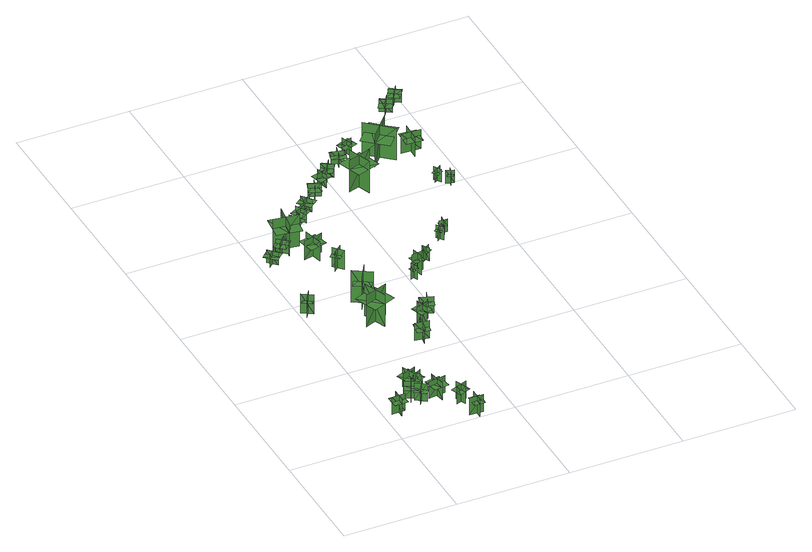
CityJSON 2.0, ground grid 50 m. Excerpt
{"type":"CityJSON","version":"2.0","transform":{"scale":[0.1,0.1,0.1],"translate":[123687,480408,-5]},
"CityObjects":{
"tree1":{"type":"SolitaryVegetationObject","geometry":[{"type":"MultiSurface","lod":"1","boundaries":[[[0,1,2]],[[0,2,3]],[[4,5,6]],[[4,6,7]],[[8,9,10]],[[8,10,11]],[[8,11,12]],[[8,12,13]]]}]},
"tree2":{"type":"SolitaryVegetationObject","geometry":[{"type":"MultiSurface","lod":"1","boundaries":[[[14,15,16]],[[14,16,17]],[[18,19,20]],[[18,20,21]],[[22,23,24]],[[22,24,25]],[[22,25,26]],[[22,26,27]]]}]},
"tree3":{"type":"SolitaryVegetationObject","geometry":[{"type":"MultiSurface","lod":"1","boundaries":[[[28,29,30]],[[28,30,31]],[[32,33,34]],[[32,34,35]],[[36,37,38]],[[36,38,39]],[[36,40,41]],[[36,41,37]]]}]},
"tree4":{"type":"SolitaryVegetationObject","geometry":[{"type":"MultiSurface","lod":"1","boundaries":[[[42,43,44]],[[42,44,45]],[[46,47,48]],[[46,48,49]],[[50,51,52]],[[50,52,53]],[[50,53,54]],[[50,54,55]]]}]},
"tree5":{"type":"SolitaryVegetationObject","geometry":[{"type":"MultiSurface","lod":"1","boundaries":[[[56,57,58]],[[56,58,59]],[[60,61,62]],[[60,62,63]],[[64,65,66]],[[64,66,67]],[[64,68,69]],[[64,69,65]]]}]},
"tree6":{"type":"SolitaryVegetationObject","geometry":[{"type":"MultiSurface","lod":"1","boundaries":[[[70,71,72]],[[70,72,73]],[[74,75,76]],[[74,76,77]],[[78,79,80]],[[78,80,81]],[[78,81,82]],[[78,82,83]]]}]},
"tree7":{"type":"SolitaryVegetationObject","geometry":[{"type":"MultiSurface","lod":"1","boundaries":[[[84,85,86]],[[84,86,87]],[[88,89,90]],[[88,90,91]],[[92,93,94]],[[92,94,95]],[[92,95,96]],[[92,96,97]]]}]},
"tree8":{"type":"SolitaryVegetationObject","geometry":[{"type":"MultiSurface","lod":"1","boundaries":[[[98,99,100]],[[98,100,101]],[[102,103,104]],[[102,104,105]],[[106,107,108]],[[106,108,109]],[[106,110,111]],[[106,111,107]]]}]},
"tree9":{"type":"SolitaryVegetationObject","geometry":[{"type":"MultiSurface","lod":"1","boundaries":[[[112,113,114]],[[112,114,115]],[[116,117,118]],[[116,118,119]],[[120,121,122]],[[120,122,123]],[[120,124,125]],[[120,125,121]]]}]},
"tree10":{"type":"SolitaryVegetationObject","geometry":[{"type":"MultiSurface","lod":"1","boundaries":[[[126,127,128]],[[126,128,129]],[[130,131,132]],[[130,132,133]],[[134,135,136]],[[134,136,137]],[[134,137,138]],[[134,138,139]]]}]},
"tree11":{"type":"SolitaryVegetationObject","geometry":[{"type":"MultiSurface","lod":"1","boundaries":[[[140,141,142]],[[140,142,143]],[[144,145,146]],[[144,146,147]],[[148,149,150]],[[148,150,151]],[[148,151,152]],[[148,152,153]]]}]},
"tree12":{"type":"SolitaryVegetationObject","geometry":[{"type":"MultiSurface","lod":"1","boundaries":[[[154,155,156]],[[154,156,157]],[[158,159,160]],[[158,160,161]],[[162,163,164]],[[162,164,165]],[[162,165,166]],[[162,166,167]]]}]},
"tree13":{"type":"SolitaryVegetationObject","geometry":[{"type":"MultiSurface","lod":"1","boundaries":[[[168,169,170]],[[168,170,171]],[[172,173,174]],[[172,174,175]],[[176,177,178]],[[176,178,179]],[[176,177,180]],[[176,180,181]]]}]},
"tree14":{"type":"SolitaryVegetationObject","geometry":[{"type":"MultiSurface","lod":"1","boundaries":[[[182,183,184]],[[182,184,185]],[[186,187,188]],[[186,188,189]],[[190,191,192]],[[190,192,193]],[[190,193,194]],[[190,194,195]]]}]},
"tree15":{"type":"SolitaryVegetationObject","geometry":[{"type":"MultiSurface","lod":"1","boundaries":[[[196,197,198]],[[196,198,199]],[[200,201,202]],[[200,202,203]],[[204,205,206]],[[204,206,207]],[[204,207,208]],[[204,208,209]]]}]},
"tree16":{"type":"SolitaryVegetationObject","geometry":[{"type":"MultiSurface","lod":"1","boundaries":[[[210,211,212]],[[210,212,213]],[[214,215,216]],[[214,216,217]],[[218,219,220]],[[218,220,221]],[[218,221,222]],[[218,222,223]]]}]},
"tree17":{"type":"SolitaryVegetationObject","geometry":[{"type":"MultiSurface","lod":"1","boundaries":[[[224,225,226]],[[224,226,227]],[[228,229,230]],[[228,230,231]],[[232,233,234]],[[232,234,235]],[[232,235,236]],[[232,236,237]]]}]},
"tree18":{"type":"SolitaryVegetationObject","geometry":[{"type":"MultiSurface","lod":"1","boundaries":[[[238,239,240]],[[238,240,241]],[[242,243,244]],[[242,244,245]],[[246,247,248]],[[246,248,249]],[[246,249,250]],[[246,250,251]]]}]},
"tree19":{"type":"SolitaryVegetationObject","geometry":[{"type":"MultiSurface","lod":"1","boundaries":[[[252,253,254]],[[252,254,255]],[[256,257,258]],[[256,258,259]],[[260,261,262]],[[260,262,263]],[[260,263,264]],[[260,264,265]]]}]},
"tree20":{"type":"SolitaryVegetationObject","geometry":[{"type":"MultiSurface","lod":"1","boundaries":[[[266,267,268]],[[266,268,269]],[[270,271,272]],[[270,272,273]],[[274,275,276]],[[274,276,277]],[[274,277,278]],[[274,278,279]]]}]},
"tree21":{"type":"SolitaryVegetationObject","geometry":[{"type":"MultiSurface","lod":"1","boundaries":[[[280,281,282]],[[280,282,283]],[[284,285,286]],[[284,286,287]],[[288,289,290]],[[288,290,291]],[[288,291,292]],[[288,292,293]]]}]},
"tree22":{"type":"SolitaryVegetationObject","geometry":[{"type":"MultiSurface","lod":"1","boundaries":[[[294,295,296]],[[294,296,297]],[[298,299,300]],[[298,300,301]],[[302,303,304]],[[302,304,305]],[[302,305,306]],[[302,306,307]]]}]},
"tree23":{"type":"SolitaryVegetationObject","geometry":[{"type":"MultiSurface","lod":"1","boundaries":[[[308,309,310]],[[308,310,311]],[[312,313,314]],[[312,314,315]],[[316,317,318]],[[316,318,319]],[[316,319,320]],[[316,320,321]]]}]},
"tree24":{"type":"SolitaryVegetationObject","geometry":[{"type":"MultiSurface","lod":"1","boundaries":[[[322,323,324]],[[322,324,325]],[[326,327,328]],[[326,328,329]],[[330,331,332]],[[330,332,333]],[[330,333,334]],[[330,334,335]]]}]},
"tree25":{"type":"SolitaryVegetationObject","geometry":[{"type":"MultiSurface","lod":"1","boundaries":[[[336,337,338]],[[336,338,339]],[[340,341,342]],[[340,342,343]],[[344,345,346]],[[344,346,347]],[[344,347,348]],[[344,348,349]]]}]},
"tree26":{"type":"SolitaryVegetationObject","geometry":[{"type":"MultiSurface","lod":"1","boundaries":[[[350,351,352]],[[350,352,353]],[[354,355,356]],[[354,356,357]],[[358,359,360]],[[358,360,361]],[[358,361,362]],[[358,362,363]]]}]},
"tree27":{"type":"SolitaryVegetationObject","geometry":[{"type":"MultiSurface","lod":"1","boundaries":[[[364,365,366]],[[364,366,367]],[[368,369,370]],[[368,370,371]],[[372,373,374]],[[372,374,375]],[[372,375,376]],[[372,376,377]]]}]},
"tree28":{"type":"SolitaryVegetationObject","geometry":[{"type":"MultiSurface","lod":"1","boundaries":[[[378,379,380]],[[378,380,381]],[[382,383,384]],[[382,384,385]],[[386,387,388]],[[386,388,389]],[[386,389,390]],[[386,390,391]]]}]},
"tree29":{"type":"SolitaryVegetationObject","geometry":[{"type":"MultiSurface","lod":"1","boundaries":[[[392,393,394]],[[392,394,395]],[[396,397,398]],[[396,398,399]],[[400,401,402]],[[400,402,403]],[[400,403,404]],[[400,404,405]]]}]},
"tree30":{"type":"SolitaryVegetationObject","geometry":[{"type":"MultiSurface","lod":"1","boundaries":[[[406,407,408]],[[406,408,409]],[[410,411,412]],[[410,412,413]],[[414,415,416]],[[414,416,417]],[[414,417,418]],[[414,418,419]]]}]},
"tree31":{"type":"SolitaryVegetationObject","geometry":[{"type":"MultiSurface","lod":"1","boundaries":[[[420,421,422]],[[420,422,423]],[[424,425,426]],[[424,426,427]],[[428,429,430]],[[428,430,431]],[[428,431,432]],[[428,432,433]]]}]},
"tree32":{"type":"SolitaryVegetationObject","geometry":[{"type":"MultiSurface","lod":"1","boundaries":[[[434,435,436]],[[434,436,437]],[[438,439,440]],[[438,440,441]],[[442,443,444]],[[442,444,445]],[[442,445,446]],[[442,446,447]]]}]},
"tree33":{"type":"SolitaryVegetationObject","geometry":[{"type":"MultiSurface","lod":"1","boundaries":[[[448,449,450]],[[448,450,451]],[[452,453,454]],[[452,454,455]],[[456,457,458]],[[456,458,459]],[[456,459,460]],[[456,460,461]]]}]},
"tree34":{"type":"SolitaryVegetationObject","geometry":[{"type":"MultiSurface","lod":"1","boundaries":[[[462,463,464]],[[462,464,465]],[[466,467,468]],[[466,468,469]],[[470,471,472]],[[470,472,473]],[[470,473,474]],[[470,474,475]]]}]},
"tree35":{"type":"SolitaryVegetationObject","geometry":[{"type":"MultiSurface","lod":"1","boundaries":[[[476,477,478]],[[476,478,479]],[[480,481,482]],[[480,482,483]],[[484,485,486]],[[484,486,487]],[[484,487,488]],[[484,488,489]]]}]},
"tree36":{"type":"SolitaryVegetationObject","geometry":[{"type":"MultiSurface","lod":"1","boundaries":[[[490,491,492]],[[490,492,493]],[[494,495,496]],[[494,496,497]],[[498,499,500]],[[498,500,501]],[[498,501,502]],[[498,502,503]]]}]},
"tree37":{"type":"SolitaryVegetationObject","geometry":[{"type":"MultiSurface","lod":"1","boundaries":[[[504,505,506]],[[504,506,507]],[[508,509,510]],[[508,510,511]],[[512,513,514]],[[512,514,515]],[[512,515,516]],[[512,516,517]]]}]},
"tree38":{"type":"SolitaryVegetationObject","geometry":[{"type":"MultiSurface","lod":"1","boundaries":[[[518,519,520]],[[518,520,521]],[[522,523,524]],[[522,524,525]],[[526,527,528]],[[526,528,529]],[[526,529,530]],[[526,530,531]]]}]},
"tree39":{"type":"SolitaryVegetationObject","geometry":[{"type":"MultiSurface","lod":"1","boundaries":[[[532,533,534]],[[532,534,535]],[[536,537,538]],[[536,538,539]],[[540,541,542]],[[540,542,543]],[[540,543,544]],[[540,544,545]]]}]},
"tree40":{"type":"SolitaryVegetationObject","geometry":[{"type":"MultiSurface","lod":"1","boundaries":[[[546,547,548]],[[546,548,549]],[[550,551,552]],[[550,552,553]],[[554,555,556]],[[554,556,557]],[[554,557,558]],[[554,558,559]]]}]}
},
"vertices":[
[65,137,6],[63,196,6],[63,196,88],[65,137,88],[92,165,6],[33,163,6],[33,163,88],[92,165,88],[92,165,65],[91,195,65],[32,193,65],[33,163,65],[34,134,65],[93,136,65],
[159,249,11],[132,197,11],[132,197,93],[159,249,93],[122,238,11],[174,210,11],[174,210,93],[122,238,93],[122,238,70],[108,211,70],[160,184,70],[174,210,70],[188,237,70],[135,264,70],
[154,206,12],[195,176,12],[195,176,96],[154,206,96],[160,168,12],[190,208,12],[190,208,96],[160,168,96],[160,168,68],[190,208,68],[168,225,68],[138,184,68],[182,151,68],[212,192,68],
[135,268,11],[196,293,11],[196,293,104],[135,268,104],[176,250,11],[151,312,11],[151,312,104],[176,250,104],[176,250,78],[206,263,78],[181,325,78],[151,312,78],[120,299,78],[145,238,78],
[213,278,13],[169,253,13],[169,253,97],[213,278,97],[176,288,13],[201,244,13],[201,244,97],[176,288,97],[176,288,70],[201,244,70],[225,258,70],[200,302,70],[152,274,70],[177,230,70],
[210,193,9],[286,204,9],[286,204,92],[210,193,92],[255,161,9],[243,236,9],[243,236,92],[255,161,92],[254,164,69],[287,168,69],[277,238,69],[244,233,69],[211,228,69],[221,159,69],
[52,916,9],[6,945,9],[6,945,102],[52,916,102],[44,951,9],[44,951,102],[15,906,102],[15,906,9],[43,949,72],[24,962,72],[0,925,72],[20,913,72],[39,901,72],[62,937,72],
[342,126,13],[294,107,13],[294,107,98],[342,126,98],[306,141,13],[324,94,13],[324,94,98],[306,141,98],[306,141,70],[324,94,70],[350,104,70],[332,151,70],[280,131,70],[299,84,70],
[346,66,1],[345,3,1],[345,3,84],[346,66,84],[311,31,1],[374,30,1],[374,30,84],[311,31,84],[346,61,63],[345,3,63],[370,3,63],[371,60,63],[321,61,63],[321,3,63],
[71,1316,9],[71,1316,71],[32,1279,71],[32,1279,9],[70,1280,9],[70,1280,71],[34,1317,71],[34,1317,9],[75,1275,51],[94,1293,51],[50,1339,51],[30,1320,51],[11,1302,51],[56,1256,51],
[204,751,4],[307,791,4],[307,791,158],[204,751,158],[271,721,4],[231,824,4],[231,824,158],[271,721,158],[271,721,115],[323,741,115],[283,844,115],[231,824,115],[180,804,115],[220,701,115],
[100,1367,10],[100,1367,72],[139,1331,72],[139,1331,10],[136,1368,10],[136,1368,72],[101,1330,72],[101,1330,10],[142,1374,52],[122,1392,52],[78,1345,52],[98,1327,52],[117,1309,52],[161,1355,52],
[359,541,11],[369,603,11],[369,603,95],[359,541,95],[393,566,11],[331,576,11],[331,576,95],[393,566,95],[361,541,67],[371,603,67],[340,607,67],[330,546,67],[396,599,67],[386,537,67],
[299,883,6],[222,930,6],[222,930,160],[299,883,160],[285,941,6],[285,941,160],[238,864,160],[238,864,6],[283,938,110],[251,958,110],[213,896,110],[245,876,110],[278,857,110],[316,918,110],
[95,1380,6],[205,1366,6],[205,1366,160],[95,1380,160],[140,1322,6],[154,1431,6],[154,1431,160],[140,1322,160],[140,1322,117],[194,1314,117],[209,1424,117],[154,1431,117],[99,1439,117],[85,1329,117],
[211,1319,9],[231,1235,9],[231,1235,102],[211,1319,102],[179,1266,9],[263,1286,9],[263,1286,102],[179,1266,102],[183,1267,76],[191,1230,76],[268,1248,76],[260,1285,76],[251,1321,76],[174,1304,76],
[170,1401,9],[170,1401,71],[206,1440,71],[206,1440,9],[169,1437,9],[169,1437,71],[207,1402,71],[207,1402,9],[164,1443,50],[145,1423,50],[192,1379,50],[210,1399,50],[229,1419,50],[182,1462,50],
[293,1179,8],[253,1143,8],[253,1143,101],[293,1179,101],[258,1181,8],[258,1181,101],[294,1141,101],[294,1141,8],[259,1180,71],[242,1164,71],[271,1132,71],[288,1147,71],[305,1162,71],[276,1195,71],
[391,675,9],[448,692,9],[448,692,91],[391,675,91],[426,656,9],[409,713,9],[409,713,91],[426,656,91],[426,656,68],[454,665,68],[437,721,68],[409,713,68],[381,704,68],[398,648,68],
[448,696,9],[469,752,9],[469,752,91],[448,696,91],[484,713,9],[429,733,9],[429,733,91],[484,713,91],[484,713,68],[494,740,68],[439,761,68],[429,733,68],[418,706,68],[474,685,68],
[256,1487,9],[256,1487,71],[213,1456,71],[213,1456,9],[250,1451,9],[250,1451,71],[220,1493,71],[220,1493,9],[255,1445,51],[276,1461,51],[239,1513,51],[217,1497,51],[195,1481,51],[233,1429,51],
[270,1539,9],[270,1539,71],[295,1491,71],[295,1491,9],[304,1527,9],[304,1527,71],[258,1503,71],[258,1503,9],[311,1531,51],[298,1555,51],[242,1525,51],[254,1501,51],[267,1477,51],[323,1507,51],
[355,1585,9],[355,1585,71],[312,1552,71],[312,1552,9],[349,1549,9],[349,1549,71],[318,1590,71],[318,1590,9],[354,1543,51],[375,1559,51],[336,1610,51],[315,1594,51],[294,1577,51],[333,1527,51],
[537,979,6],[504,965,6],[504,965,68],[537,979,68],[515,988,6],[515,988,68],[529,955,68],[529,955,6],[515,987,48],[502,981,48],[513,954,48],[527,960,48],[541,966,48],[529,993,48],
[546,1027,6],[555,974,6],[555,974,99],[546,1027,99],[525,998,6],[525,998,99],[578,1007,99],[578,1007,6],[527,999,69],[531,976,69],[574,983,69],[570,1006,69],[566,1028,69],[523,1021,69],
[380,1652,9],[380,1652,71],[430,1633,71],[430,1633,9],[413,1666,9],[413,1666,71],[395,1618,71],[395,1618,9],[416,1673,51],[391,1683,51],[368,1623,51],[393,1613,51],[418,1604,51],[441,1664,51],
[627,1048,6],[608,1079,6],[608,1079,68],[627,1048,68],[633,1072,6],[633,1072,68],[602,1053,68],[602,1053,6],[632,1071,48],[624,1084,48],[599,1069,48],[607,1056,48],[615,1043,48],[639,1058,48],
[474,1675,9],[474,1675,71],[459,1727,71],[459,1727,9],[443,1693,9],[443,1693,71],[492,1708,71],[492,1708,9],[435,1691,51],[443,1665,51],[504,1683,51],[497,1709,51],[489,1735,51],[428,1717,51],
[531,1727,9],[531,1727,71],[487,1758,71],[487,1758,9],[495,1722,9],[495,1722,71],[525,1764,71],[525,1764,9],[490,1716,51],[512,1700,51],[549,1752,51],[528,1768,51],[506,1783,51],[469,1731,51],
[741,1177,8],[714,1153,8],[714,1153,70],[741,1177,70],[718,1179,8],[718,1179,70],[741,1151,70],[741,1151,8],[718,1178,50],[707,1168,50],[726,1146,50],[737,1156,50],[749,1166,50],[730,1187,50],
[577,1677,7],[613,1572,7],[613,1572,161],[577,1677,161],[544,1611,7],[649,1647,7],[649,1647,161],[544,1611,161],[544,1611,118],[562,1559,118],[667,1595,118],[649,1647,118],[631,1699,118],[526,1664,118],
[741,1199,8],[777,1196,8],[777,1196,70],[741,1199,70],[756,1181,8],[756,1181,70],[760,1217,70],[760,1217,8],[756,1182,50],[771,1181,50],[774,1209,50],[759,1211,50],[744,1212,50],[741,1184,50],
[592,1828,10],[592,1828,72],[578,1777,72],[578,1777,10],[609,1797,10],[609,1797,72],[559,1810,72],[559,1810,10],[617,1795,51],[624,1820,51],[562,1837,51],[555,1811,51],[548,1785,51],[610,1769,51],
[639,1878,9],[639,1878,71],[658,1828,71],[658,1828,9],[672,1862,9],[672,1862,71],[623,1845,71],[623,1845,9],[679,1865,51],[670,1890,51],[610,1868,51],[619,1843,51],[628,1818,51],[688,1840,51],
[701,1822,8],[808,1727,8],[808,1727,163],[701,1822,163],[709,1720,8],[803,1827,8],[803,1827,163],[709,1720,163],[712,1724,120],[759,1682,120],[846,1781,120],[799,1822,120],[753,1864,120],[665,1765,120],
[883,1543,8],[903,1512,8],[903,1512,70],[883,1543,70],[878,1520,8],[878,1520,70],[909,1539,70],[909,1539,8],[879,1520,50],[887,1507,50],[912,1523,50],[904,1536,50],[896,1548,50],[871,1533,50],
[949,1486,8],[915,1498,8],[915,1498,70],[949,1486,70],[939,1507,8],[939,1507,70],[926,1474,70],[926,1474,8],[938,1506,50],[924,1511,50],[914,1484,50],[928,1479,50],[942,1474,50],[952,1501,50],
[931,1756,8],[845,1760,8],[845,1760,101],[931,1756,101],[889,1801,8],[885,1715,8],[885,1715,101],[889,1801,101],[889,1797,75],[852,1799,75],[848,1720,75],[886,1718,75],[923,1717,75],[927,1795,75],
[936,2029,8],[936,2029,70],[891,2057,70],[891,2057,8],[900,2021,8],[900,2021,70],[928,2065,70],[928,2065,8],[896,2015,50],[919,2000,50],[953,2055,50],[930,2069,50],[908,2083,50],[873,2029,50],
[953,2104,8],[953,2104,70],[997,2073,70],[997,2073,8],[989,2109,8],[989,2109,70],[959,2067,70],[959,2067,8],[993,2115,50],[971,2131,50],[934,2079,50],[956,2063,50],[978,2048,50],[1015,2100,50]
]}
